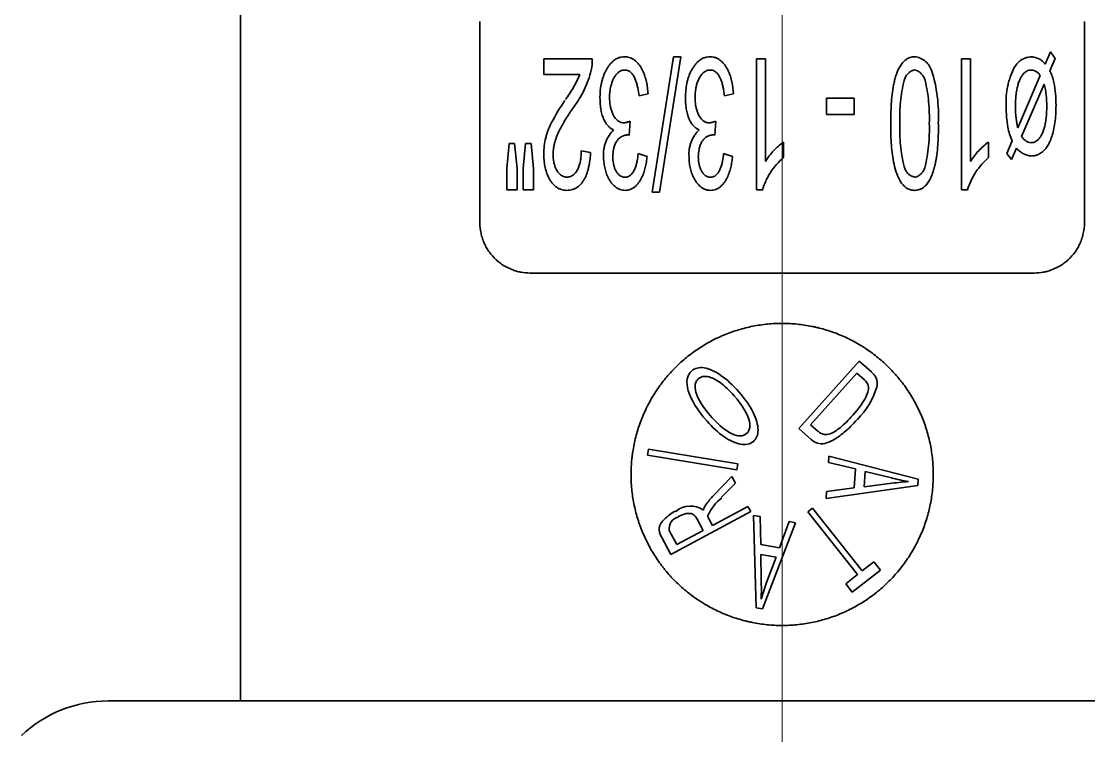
# Model space of a CAD drawing. Extents: x 6569 to 10251, y -294 to 3435.
# Drawn here: x 8582.66 to 8603.85, y 2449.04 to 2463.23 of the extents above; entities that cross this region are included whole.
import ezdxf

# ---------------------------------------------------------------- set-up
doc = ezdxf.new("R2010")
doc.units = 0
doc.header["$LTSCALE"] = 5
doc.layers.get('0').update_dxf_attribs({"linetype": 'CONTINUOUS', "lineweight": 0})
doc.layers.add('1', color=7, linetype='CONTINUOUS', true_color=0xffffff)

msp = doc.modelspace()

# ---------------------------------------------------------------- linework, layer by layer
at = {"color": 4}
msp.add_line((8597.764, 2482.726), (8597.764, 2382.726), dxfattribs=at)
at = {"layer": '1', "color": 7, "linetype": 'Continuous', "lineweight": 35}
for p, q in [((8587.014, 2489.226), (8587.014, 2449.726)), ((8591.764, 2459.226), (8591.764, 2463.226)), ((8603.764, 2463.226), (8603.764, 2459.226)), ((8602.988, 2462.378), (8603.091, 2462.617)), ((8603.091, 2462.617), (8603.186, 2462.49)), ((8593.03, 2462.479), (8593.995, 2462.479)), ((8593.03, 2462.479), (8593.03, 2462.171)), ((8595.184, 2459.835), (8595.606, 2462.522)), ((8595.751, 2462.522), (8595.329, 2459.835)), ((8595.606, 2462.522), (8595.751, 2462.522)), ((8597.255, 2462.479), (8597.433, 2462.479)), ((8597.255, 2462.479), (8597.255, 2459.879)), ((8597.433, 2460.445), (8597.433, 2462.479)), ((8601.325, 2462.479), (8601.504, 2462.479)), ((8601.325, 2462.479), (8601.325, 2459.879)), ((8601.504, 2460.445), (8601.504, 2462.479)), ((8603.186, 2462.49), (8603.079, 2462.243)), ((8593.745, 2462.171), (8593.03, 2462.171)), ((8602.441, 2461.113), (8602.887, 2462.148)), ((8602.966, 2461.981), (8602.516, 2460.941)), ((8595.101, 2461.789), (8594.923, 2461.747)), ((8596.797, 2461.789), (8596.619, 2461.747)), ((8598.642, 2461.698), (8599.193, 2461.698)), ((8598.642, 2461.698), (8598.642, 2461.377)), ((8599.193, 2461.377), (8599.193, 2461.698)), ((8599.193, 2461.377), (8598.642, 2461.377)), ((8594.728, 2460.966), (8594.748, 2461.246)), ((8596.425, 2460.967), (8596.445, 2461.246)), ((8602.221, 2460.604), (8602.328, 2460.85)), ((8592.297, 2460.305), (8592.344, 2460.8)), ((8592.344, 2460.8), (8592.451, 2460.8)), ((8592.451, 2460.8), (8592.501, 2460.305)), ((8592.626, 2460.305), (8592.671, 2460.8)), ((8592.671, 2460.8), (8592.78, 2460.8)), ((8592.78, 2460.8), (8592.83, 2460.305)), ((8593.777, 2460.653), (8593.961, 2460.62)), ((8597.792, 2460.52), (8597.792, 2460.829)), ((8601.863, 2460.52), (8601.863, 2460.829)), ((8602.415, 2460.706), (8602.318, 2460.479)), ((8594.905, 2460.6), (8595.083, 2460.542)), ((8596.601, 2460.6), (8596.779, 2460.542)), ((8602.318, 2460.479), (8602.221, 2460.604)), ((8592.297, 2460.305), (8592.297, 2459.879)), ((8592.501, 2459.879), (8592.501, 2460.305)), ((8592.626, 2460.305), (8592.626, 2459.879)), ((8592.83, 2459.879), (8592.83, 2460.305)), ((8592.501, 2459.879), (8592.297, 2459.879)), ((8592.83, 2459.879), (8592.626, 2459.879)), ((8595.329, 2459.835), (8595.184, 2459.835)), ((8597.37, 2459.879), (8597.255, 2459.879)), ((8601.444, 2459.879), (8601.325, 2459.879)), ((8592.764, 2458.226), (8602.764, 2458.226)), ((8599.296, 2456.478), (8598.098, 2455.135)), ((8599.539, 2456.261), (8599.296, 2456.478)), ((8598.328, 2455.214), (8599.244, 2456.24)), ((8599.244, 2456.24), (8599.398, 2456.102)), ((8598.098, 2455.135), (8598.339, 2454.919)), ((8598.482, 2455.077), (8598.328, 2455.214)), ((8595.111, 2454.727), (8595.091, 2454.61)), ((8596.886, 2454.434), (8595.111, 2454.727)), ((8595.091, 2454.61), (8596.867, 2454.316)), ((8598.681, 2454.466), (8598.689, 2454.592)), ((8600.464, 2454.135), (8598.689, 2454.592)), ((8596.867, 2454.316), (8596.886, 2454.434)), ((8598.681, 2454.466), (8599.219, 2454.335)), ((8599.219, 2454.335), (8599.195, 2453.957)), ((8599.39, 2453.982), (8599.409, 2454.287)), ((8599.409, 2454.287), (8599.932, 2454.156)), ((8596.765, 2454.184), (8596.401, 2453.809)), ((8596.835, 2454.054), (8596.765, 2454.184)), ((8600.464, 2454.135), (8600.456, 2454.008)), ((8596.562, 2453.771), (8596.835, 2454.054)), ((8598.637, 2453.751), (8600.456, 2454.008)), ((8598.637, 2453.751), (8598.645, 2453.887)), ((8599.195, 2453.957), (8598.645, 2453.887)), ((8599.895, 2454.044), (8599.39, 2453.982)), ((8595.555, 2452.633), (8597.14, 2453.487)), ((8597.084, 2453.592), (8596.379, 2453.213)), ((8597.14, 2453.487), (8597.084, 2453.592)), ((8598.368, 2453.556), (8598.274, 2453.482)), ((8598.274, 2453.482), (8599.258, 2452.236)), ((8599.351, 2452.31), (8598.368, 2453.556)), ((8596.077, 2453.34), (8596.198, 2453.115)), ((8596.379, 2453.213), (8596.309, 2453.343)), ((8597.33, 2453.388), (8597.196, 2453.411)), ((8597.196, 2453.411), (8597.251, 2451.575)), ((8597.33, 2453.388), (8597.34, 2452.834)), ((8597.377, 2451.553), (8598.026, 2453.267)), ((8597.902, 2453.289), (8597.713, 2452.769)), ((8598.026, 2453.267), (8597.902, 2453.289)), ((8595.674, 2452.833), (8595.524, 2453.111)), ((8596.198, 2453.115), (8595.674, 2452.833)), ((8595.366, 2452.985), (8595.555, 2452.633)), ((8597.713, 2452.769), (8597.34, 2452.834)), ((8597.343, 2452.637), (8597.349, 2452.129)), ((8597.343, 2452.637), (8597.644, 2452.584)), ((8597.644, 2452.584), (8597.456, 2452.079)), ((8599.584, 2452.493), (8599.351, 2452.31)), ((8599.716, 2452.327), (8599.584, 2452.493)), ((8599.258, 2452.236), (8599.025, 2452.052)), ((8599.157, 2451.885), (8599.716, 2452.327)), ((8599.025, 2452.052), (8599.157, 2451.885)), ((8597.251, 2451.575), (8597.377, 2451.553)), ((8584.385, 2449.726), (8611.144, 2449.726))]:
    msp.add_line(p, q, dxfattribs=at)
for centre, radius, start, end in [((8599.27, 2455.958), 0.405, 27.0957, 48.2605), ((8599.223, 2455.906), 0.263, 17.1388, 48.2605), ((8599.333, 2456.034), 0.317, 346.8867, 20.1022), ((8598.145, 2456.425), 1.569, 315.1419, 342.8269), ((8598.636, 2455.248), 0.23, 228.2605, 291.4392), ((8600.966, 2446.003), 8.112, 94.9161, 97.5911), ((8600.977, 2458.327), 4.3, 255.9385, 260.5571), ((8597.449, 2452.793), 1.459, 135.875, 145.744), ((8597.129, 2453.03), 0.922, 127.4414, 155.8018), ((8595.945, 2453.134), 0.462, 56.3406, 129.2567), ((8596.577, 2453.414), 0.39, 149.005, 164.3647), ((8595.755, 2453.151), 0.235, 101.8972, 189.9808), ((8596.486, 2453.437), 0.2, 188.3447, 208.311), ((8589.239, 2451.948), 8.112, 358.6035, 1.2786), ((8601.487, 2450.582), 4.3, 159.6259, 164.2445), ((8584.385, 2447.226), 2.5, 90, 133.5839)]:
    msp.add_arc(centre, radius, start, end, dxfattribs=at)
for points in [[(8593.995, 2462.479), (8593.997, 2462.404), (8593.989, 2462.33), (8593.974, 2462.257)], [(8594.637, 2462.259), (8594.622, 2462.259), (8594.591, 2462.255), (8594.546, 2462.236), (8594.501, 2462.205), (8594.459, 2462.159), (8594.42, 2462.099), (8594.387, 2462.025), (8594.361, 2461.938), (8594.343, 2461.835), (8594.338, 2461.757), (8594.338, 2461.716)], [(8596.619, 2461.747), (8596.615, 2461.78), (8596.606, 2461.842), (8596.59, 2461.927), (8596.571, 2462.003), (8596.548, 2462.07), (8596.522, 2462.128), (8596.491, 2462.176), (8596.456, 2462.213), (8596.42, 2462.239), (8596.379, 2462.255), (8596.349, 2462.259), (8596.334, 2462.259)], [(8602.713, 2462.259), (8602.697, 2462.259), (8602.666, 2462.255), (8602.622, 2462.239), (8602.581, 2462.211), (8602.541, 2462.171), (8602.505, 2462.118), (8602.472, 2462.051), (8602.445, 2461.972), (8602.424, 2461.881), (8602.408, 2461.779), (8602.398, 2461.664), (8602.396, 2461.58), (8602.396, 2461.535)], [(8603.079, 2462.243), (8603.097, 2462.206), (8603.127, 2462.131), (8603.15, 2462.053), (8603.159, 2462.013)], [(8600.184, 2462.049), (8600.151, 2461.909), (8600.105, 2461.627), (8600.096, 2461.34), (8600.102, 2461.196)], [(8600.684, 2461.196), (8600.69, 2461.341), (8600.682, 2461.627), (8600.635, 2461.91), (8600.602, 2462.05)], [(8603.158, 2462.012), (8603.173, 2461.939), (8603.194, 2461.79), (8603.201, 2461.639), (8603.2, 2461.563)], [(8593.186, 2461.214), (8593.267, 2461.367), (8593.356, 2461.514), (8593.451, 2461.656)], [(8602.243, 2461.125), (8602.22, 2461.262), (8602.21, 2461.4), (8602.211, 2461.539)], [(8602.396, 2461.535), (8602.395, 2461.456), (8602.399, 2461.378), (8602.407, 2461.299)], [(8602.707, 2460.816), (8602.722, 2460.816), (8602.751, 2460.819), (8602.793, 2460.836), (8602.833, 2460.863), (8602.872, 2460.903), (8602.908, 2460.956), (8602.939, 2461.023), (8602.966, 2461.101), (8602.988, 2461.192), (8603.004, 2461.294), (8603.014, 2461.407), (8603.016, 2461.491), (8603.016, 2461.535)], [(8603.2, 2461.563), (8603.2, 2461.498), (8603.196, 2461.373), (8603.18, 2461.207), (8603.153, 2461.06), (8603.118, 2460.932), (8603.074, 2460.824), (8603.024, 2460.736), (8602.969, 2460.667), (8602.91, 2460.615), (8602.849, 2460.579), (8602.783, 2460.557), (8602.737, 2460.552), (8602.713, 2460.552)], [(8602.407, 2461.299), (8602.415, 2461.236), (8602.426, 2461.174), (8602.441, 2461.113)], [(8600.102, 2461.196), (8600.096, 2461.052), (8600.104, 2460.766), (8600.151, 2460.483), (8600.184, 2460.342)], [(8600.595, 2460.318), (8600.63, 2460.462), (8600.681, 2460.753), (8600.69, 2461.048), (8600.684, 2461.196)], [(8602.328, 2460.85), (8602.29, 2460.938), (8602.262, 2461.03), (8602.243, 2461.125)], [(8596.425, 2460.966), (8596.416, 2460.969), (8596.406, 2460.97), (8596.397, 2460.971)], [(8595.968, 2456.284), (8595.873, 2456.2), (8595.828, 2455.924), (8596.076, 2455.507), (8596.273, 2455.282)], [(8596.907, 2455.864), (8596.788, 2455.999), (8596.547, 2456.223), (8596.201, 2456.378), (8596.031, 2456.339), (8595.968, 2456.284)], [(8596.366, 2455.36), (8596.188, 2455.564), (8595.993, 2455.894), (8596.039, 2456.075), (8596.103, 2456.13)], [(8596.103, 2456.13), (8596.148, 2456.169), (8596.272, 2456.196), (8596.528, 2456.074), (8596.716, 2455.895), (8596.813, 2455.785)], [(8596.813, 2455.785), (8596.966, 2455.61), (8597.156, 2455.295), (8597.126, 2455.095), (8597.058, 2455.036)], [(8597.194, 2454.883), (8597.252, 2454.934), (8597.318, 2455.088), (8597.219, 2455.451), (8597.026, 2455.726), (8596.907, 2455.864)], [(8597.058, 2455.036), (8596.992, 2454.978), (8596.789, 2454.977), (8596.509, 2455.197), (8596.366, 2455.36)], [(8599.169, 2455.404), (8599.078, 2455.302), (8598.912, 2455.141), (8598.779, 2455.058), (8598.72, 2455.034)], [(8596.273, 2455.282), (8596.377, 2455.163), (8596.606, 2454.952), (8596.957, 2454.788), (8597.13, 2454.827), (8597.194, 2454.883)], [(8595.647, 2453.499), (8595.56, 2453.452), (8595.406, 2453.337), (8595.297, 2453.168), (8595.328, 2453.055), (8595.366, 2452.985)], [(8595.705, 2453.392), (8595.756, 2453.419), (8595.863, 2453.458), (8595.994, 2453.452), (8596.051, 2453.388), (8596.077, 2453.34)]]:
    msp.add_open_spline(points, degree=3, dxfattribs=at)
for points, knots in [([(8594.639, 2462.522), (8594.618, 2462.522), (8594.586, 2462.52), (8594.555, 2462.513), (8594.534, 2462.507), (8594.524, 2462.504), (8594.494, 2462.492), (8594.475, 2462.483), (8594.448, 2462.466), (8594.439, 2462.46), (8594.422, 2462.447), (8594.413, 2462.44), (8594.389, 2462.418), (8594.374, 2462.403), (8594.345, 2462.371), (8594.332, 2462.354), (8594.307, 2462.318), (8594.295, 2462.3), (8594.273, 2462.262), (8594.263, 2462.242), (8594.234, 2462.184), (8594.218, 2462.143), (8594.198, 2462.08), (8594.192, 2462.059), (8594.181, 2462.016), (8594.176, 2461.995), (8594.155, 2461.886), (8594.148, 2461.798), (8594.148, 2461.71)], [0, 0, 0, 0, 0.0625, 0.09375, 0.09375, 0.125, 0.125, 0.1875, 0.1875, 0.21875, 0.21875, 0.25, 0.25, 0.3125, 0.3125, 0.375, 0.375, 0.4375, 0.4375, 0.5, 0.5, 0.625, 0.625, 0.6875, 0.6875, 0.75, 0.75, 1, 1, 1, 1]), ([(8595.101, 2461.789), (8595.099, 2461.829), (8595.095, 2461.869), (8595.085, 2461.947), (8595.078, 2461.986), (8595.061, 2462.064), (8595.051, 2462.102), (8595.032, 2462.158), (8595.025, 2462.177), (8595.01, 2462.214), (8595.002, 2462.232), (8594.976, 2462.286), (8594.956, 2462.321), (8594.921, 2462.369), (8594.909, 2462.384), (8594.889, 2462.406), (8594.882, 2462.413), (8594.868, 2462.427), (8594.861, 2462.434), (8594.838, 2462.453), (8594.822, 2462.464), (8594.797, 2462.48), (8594.788, 2462.485), (8594.771, 2462.493), (8594.744, 2462.505), (8594.716, 2462.513), (8594.688, 2462.519), (8594.678, 2462.52), (8594.659, 2462.522), (8594.649, 2462.522), (8594.639, 2462.522)], [0, 0, 0, 0, 0.125, 0.125, 0.25, 0.25, 0.375, 0.375, 0.4375, 0.4375, 0.5, 0.5, 0.625, 0.625, 0.6875, 0.6875, 0.71875, 0.71875, 0.75, 0.75, 0.8125, 0.8125, 0.84375, 0.84375, 0.875, 0.9375, 0.9375, 0.96875, 0.96875, 1, 1, 1, 1]), ([(8596.336, 2462.522), (8596.314, 2462.522), (8596.281, 2462.519), (8596.249, 2462.512), (8596.228, 2462.506), (8596.218, 2462.503), (8596.187, 2462.491), (8596.168, 2462.481), (8596.141, 2462.463), (8596.132, 2462.457), (8596.114, 2462.444), (8596.106, 2462.437), (8596.081, 2462.415), (8596.066, 2462.399), (8596.038, 2462.366), (8596.025, 2462.349), (8596.006, 2462.322), (8596, 2462.313), (8595.988, 2462.294), (8595.971, 2462.266), (8595.956, 2462.238), (8595.928, 2462.179), (8595.913, 2462.138), (8595.893, 2462.076), (8595.887, 2462.055), (8595.876, 2462.012), (8595.871, 2461.991), (8595.851, 2461.884), (8595.844, 2461.797), (8595.844, 2461.71)], [0, 0, 0, 0, 0.0625, 0.09375, 0.09375, 0.125, 0.125, 0.1875, 0.1875, 0.21875, 0.21875, 0.25, 0.25, 0.3125, 0.3125, 0.375, 0.375, 0.40625, 0.40625, 0.4375, 0.5, 0.5, 0.625, 0.625, 0.6875, 0.6875, 0.75, 0.75, 1, 1, 1, 1]), ([(8596.797, 2461.789), (8596.793, 2461.868), (8596.783, 2461.946), (8596.758, 2462.061), (8596.748, 2462.098), (8596.73, 2462.154), (8596.723, 2462.173), (8596.709, 2462.21), (8596.701, 2462.228), (8596.675, 2462.282), (8596.655, 2462.317), (8596.62, 2462.365), (8596.608, 2462.381), (8596.582, 2462.411), (8596.568, 2462.424), (8596.545, 2462.444), (8596.537, 2462.45), (8596.521, 2462.462), (8596.513, 2462.467), (8596.488, 2462.483), (8596.47, 2462.492), (8596.443, 2462.503), (8596.433, 2462.507), (8596.414, 2462.512), (8596.405, 2462.515), (8596.375, 2462.52), (8596.356, 2462.522), (8596.336, 2462.522)], [0, 0, 0, 0, 0.25, 0.25, 0.375, 0.375, 0.4375, 0.4375, 0.5, 0.5, 0.625, 0.625, 0.6875, 0.6875, 0.75, 0.75, 0.78125, 0.78125, 0.8125, 0.8125, 0.875, 0.875, 0.90625, 0.90625, 0.9375, 0.9375, 1, 1, 1, 1]), ([(8599.918, 2461.196), (8599.918, 2461.261), (8599.919, 2461.325), (8599.923, 2461.453), (8599.926, 2461.517), (8599.934, 2461.645), (8599.939, 2461.708), (8599.954, 2461.836), (8599.964, 2461.899), (8599.982, 2461.993), (8599.989, 2462.025), (8600.004, 2462.087), (8600.013, 2462.117), (8600.033, 2462.178), (8600.044, 2462.209), (8600.069, 2462.268), (8600.083, 2462.296), (8600.107, 2462.338), (8600.116, 2462.351), (8600.134, 2462.378), (8600.144, 2462.39), (8600.164, 2462.414), (8600.175, 2462.426), (8600.198, 2462.448), (8600.21, 2462.458), (8600.236, 2462.476), (8600.249, 2462.485), (8600.27, 2462.495), (8600.278, 2462.499), (8600.292, 2462.505), (8600.3, 2462.507), (8600.322, 2462.514), (8600.337, 2462.518), (8600.368, 2462.522), (8600.384, 2462.522), (8600.4, 2462.522)], [0, 0, 0, 0, 0.125, 0.125, 0.25, 0.25, 0.375, 0.375, 0.5, 0.5, 0.5625, 0.5625, 0.625, 0.625, 0.6875, 0.6875, 0.75, 0.75, 0.78125, 0.78125, 0.8125, 0.8125, 0.84375, 0.84375, 0.875, 0.875, 0.90625, 0.90625, 0.921875, 0.921875, 0.9375, 0.9375, 0.96875, 0.96875, 1, 1, 1, 1]), ([(8600.4, 2462.524), (8600.436, 2462.519), (8600.472, 2462.51), (8600.522, 2462.488), (8600.539, 2462.48), (8600.571, 2462.46), (8600.586, 2462.45), (8600.607, 2462.432), (8600.614, 2462.426), (8600.627, 2462.413), (8600.634, 2462.407), (8600.653, 2462.386), (8600.676, 2462.357), (8600.695, 2462.325), (8600.707, 2462.299), (8600.711, 2462.291), (8600.718, 2462.273), (8600.721, 2462.264), (8600.724, 2462.255)], [0, 0, 0, 0, 0.25, 0.25, 0.375, 0.375, 0.5, 0.5, 0.5625, 0.5625, 0.625, 0.625, 0.75, 0.875, 0.875, 0.9375, 0.9375, 1, 1, 1, 1]), ([(8602.38, 2462.32), (8602.397, 2462.351), (8602.419, 2462.378), (8602.449, 2462.409), (8602.455, 2462.414), (8602.468, 2462.426), (8602.475, 2462.431), (8602.495, 2462.447), (8602.522, 2462.466), (8602.552, 2462.481), (8602.574, 2462.491), (8602.582, 2462.494), (8602.598, 2462.5), (8602.605, 2462.502), (8602.644, 2462.514), (8602.676, 2462.519), (8602.709, 2462.521)], [0, 0, 0, 0, 0.25, 0.25, 0.3125, 0.3125, 0.375, 0.375, 0.5, 0.625, 0.625, 0.6875, 0.6875, 0.75, 0.75, 1, 1, 1, 1]), ([(8602.709, 2462.521), (8602.735, 2462.52), (8602.761, 2462.516), (8602.8, 2462.506), (8602.812, 2462.502), (8602.837, 2462.493), (8602.85, 2462.487), (8602.886, 2462.469), (8602.909, 2462.455), (8602.94, 2462.429), (8602.951, 2462.42), (8602.97, 2462.4), (8602.979, 2462.389), (8602.988, 2462.378)], [0, 0, 0, 0, 0.25, 0.25, 0.375, 0.375, 0.5, 0.5, 0.75, 0.75, 0.875, 0.875, 1, 1, 1, 1]), ([(8593.464, 2461.671), (8593.52, 2461.747), (8593.572, 2461.828), (8593.667, 2461.994), (8593.71, 2462.081), (8593.747, 2462.17)], [0, 0, 0, 0, 0.5, 0.5, 1, 1, 1, 1]), ([(8593.975, 2462.256), (8593.958, 2462.188), (8593.937, 2462.121), (8593.89, 2461.991), (8593.837, 2461.864), (8593.771, 2461.744), (8593.718, 2461.656), (8593.699, 2461.627), (8593.66, 2461.57), (8593.64, 2461.542), (8593.619, 2461.515)], [0, 0, 0, 0, 0.25, 0.25, 0.5, 0.75, 0.75, 0.875, 0.875, 1, 1, 1, 1]), ([(8594.923, 2461.747), (8594.916, 2461.8), (8594.908, 2461.853), (8594.892, 2461.931), (8594.886, 2461.957), (8594.872, 2462.009), (8594.864, 2462.034), (8594.845, 2462.084), (8594.835, 2462.108), (8594.815, 2462.143), (8594.808, 2462.154), (8594.793, 2462.176), (8594.785, 2462.187), (8594.766, 2462.206), (8594.757, 2462.215), (8594.741, 2462.226), (8594.735, 2462.23), (8594.724, 2462.237), (8594.719, 2462.24), (8594.701, 2462.248), (8594.689, 2462.252), (8594.663, 2462.257), (8594.65, 2462.259), (8594.637, 2462.259)], [0, 0, 0, 0, 0.25, 0.25, 0.375, 0.375, 0.5, 0.5, 0.625, 0.625, 0.6875, 0.6875, 0.75, 0.75, 0.8125, 0.8125, 0.84375, 0.84375, 0.875, 0.875, 0.9375, 0.9375, 1, 1, 1, 1]), ([(8596.334, 2462.259), (8596.319, 2462.259), (8596.305, 2462.257), (8596.278, 2462.25), (8596.264, 2462.245), (8596.239, 2462.233), (8596.227, 2462.225), (8596.204, 2462.208), (8596.194, 2462.199), (8596.174, 2462.179), (8596.165, 2462.168), (8596.148, 2462.146), (8596.139, 2462.134), (8596.117, 2462.098), (8596.105, 2462.073), (8596.089, 2462.034), (8596.084, 2462.02), (8596.074, 2461.993), (8596.07, 2461.98), (8596.059, 2461.939), (8596.053, 2461.911), (8596.039, 2461.828), (8596.034, 2461.772), (8596.034, 2461.716)], [0, 0, 0, 0, 0.0625, 0.0625, 0.125, 0.125, 0.1875, 0.1875, 0.25, 0.25, 0.3125, 0.3125, 0.375, 0.375, 0.5, 0.5, 0.5625, 0.5625, 0.625, 0.625, 0.75, 0.75, 1, 1, 1, 1]), ([(8600.391, 2462.263), (8600.366, 2462.257), (8600.342, 2462.247), (8600.309, 2462.227), (8600.298, 2462.22), (8600.277, 2462.204), (8600.268, 2462.195), (8600.25, 2462.177), (8600.241, 2462.167), (8600.225, 2462.145), (8600.211, 2462.123), (8600.201, 2462.099), (8600.191, 2462.075), (8600.188, 2462.062), (8600.185, 2462.049)], [0, 0, 0, 0, 0.25, 0.25, 0.375, 0.375, 0.5, 0.5, 0.625, 0.625, 0.75, 0.875, 0.875, 1, 1, 1, 1]), ([(8600.6, 2462.05), (8600.594, 2462.076), (8600.585, 2462.101), (8600.566, 2462.135), (8600.559, 2462.146), (8600.543, 2462.167), (8600.535, 2462.177), (8600.521, 2462.191), (8600.517, 2462.196), (8600.507, 2462.204), (8600.502, 2462.209), (8600.486, 2462.221), (8600.465, 2462.235), (8600.442, 2462.246), (8600.418, 2462.256), (8600.405, 2462.26), (8600.393, 2462.263)], [0, 0, 0, 0, 0.25, 0.25, 0.375, 0.375, 0.5, 0.5, 0.5625, 0.5625, 0.625, 0.625, 0.75, 0.875, 0.875, 1, 1, 1, 1]), ([(8600.73, 2462.257), (8600.784, 2462.084), (8600.822, 2461.91), (8600.855, 2461.645), (8600.862, 2461.556), (8600.869, 2461.377), (8600.868, 2461.287), (8600.863, 2461.197)], [0, 0, 0, 0, 0.5, 0.5, 0.75, 0.75, 1, 1, 1, 1]), ([(8602.211, 2461.539), (8602.207, 2461.608), (8602.207, 2461.675), (8602.218, 2461.81), (8602.227, 2461.877), (8602.249, 2461.976), (8602.257, 2462.009), (8602.276, 2462.074), (8602.286, 2462.106), (8602.32, 2462.201), (8602.347, 2462.262), (8602.378, 2462.321)], [0, 0, 0, 0, 0.25, 0.25, 0.5, 0.5, 0.625, 0.625, 0.75, 0.75, 1, 1, 1, 1]), ([(8602.887, 2462.148), (8602.878, 2462.164), (8602.867, 2462.179), (8602.848, 2462.198), (8602.841, 2462.204), (8602.827, 2462.216), (8602.813, 2462.226), (8602.797, 2462.234), (8602.782, 2462.242), (8602.773, 2462.245), (8602.749, 2462.254), (8602.732, 2462.257), (8602.715, 2462.259)], [0, 0, 0, 0, 0.25, 0.25, 0.375, 0.375, 0.5, 0.625, 0.625, 0.75, 0.75, 1, 1, 1, 1]), ([(8603.016, 2461.535), (8603.017, 2461.611), (8603.014, 2461.686), (8602.997, 2461.835), (8602.984, 2461.908), (8602.967, 2461.981)], [0, 0, 0, 0, 0.5, 0.5, 1, 1, 1, 1]), ([(8594.418, 2461.07), (8594.4, 2461.078), (8594.364, 2461.097), (8594.314, 2461.139), (8594.268, 2461.195), (8594.227, 2461.268), (8594.193, 2461.356), (8594.167, 2461.459), (8594.152, 2461.576), (8594.148, 2461.663), (8594.148, 2461.71)], [0, 0, 0, 0, 0.122262, 0.247653, 0.373044, 0.498435, 0.623827, 0.749218, 0.874609, 1, 1, 1, 1]), ([(8594.338, 2461.716), (8594.338, 2461.661), (8594.342, 2461.608), (8594.355, 2461.529), (8594.361, 2461.503), (8594.372, 2461.465), (8594.376, 2461.452), (8594.384, 2461.426), (8594.389, 2461.414), (8594.405, 2461.376), (8594.417, 2461.353), (8594.439, 2461.319), (8594.447, 2461.309), (8594.464, 2461.288), (8594.473, 2461.278), (8594.492, 2461.26), (8594.503, 2461.252), (8594.525, 2461.237), (8594.536, 2461.231), (8594.56, 2461.221), (8594.572, 2461.217), (8594.592, 2461.213), (8594.598, 2461.212), (8594.611, 2461.211), (8594.618, 2461.21), (8594.624, 2461.21)], [0, 0, 0, 0, 0.25, 0.25, 0.375, 0.375, 0.4375, 0.4375, 0.5, 0.5, 0.625, 0.625, 0.6875, 0.6875, 0.75, 0.75, 0.8125, 0.8125, 0.875, 0.875, 0.9375, 0.9375, 0.96875, 0.96875, 1, 1, 1, 1]), ([(8596.114, 2461.07), (8596.096, 2461.078), (8596.06, 2461.097), (8596.01, 2461.14), (8595.963, 2461.197), (8595.922, 2461.27), (8595.889, 2461.358), (8595.864, 2461.46), (8595.848, 2461.577), (8595.844, 2461.664), (8595.844, 2461.71)], [0, 0, 0, 0, 0.122256, 0.247648, 0.37304, 0.498432, 0.623824, 0.749216, 0.874608, 1, 1, 1, 1]), ([(8596.034, 2461.716), (8596.034, 2461.662), (8596.038, 2461.609), (8596.051, 2461.531), (8596.057, 2461.506), (8596.067, 2461.467), (8596.071, 2461.455), (8596.08, 2461.429), (8596.084, 2461.417), (8596.1, 2461.38), (8596.112, 2461.356), (8596.133, 2461.322), (8596.141, 2461.311), (8596.158, 2461.29), (8596.167, 2461.28), (8596.186, 2461.262), (8596.197, 2461.254), (8596.213, 2461.242), (8596.219, 2461.239), (8596.231, 2461.232), (8596.237, 2461.229), (8596.255, 2461.221), (8596.267, 2461.217), (8596.287, 2461.213), (8596.294, 2461.212), (8596.307, 2461.211), (8596.314, 2461.21), (8596.321, 2461.21)], [0, 0, 0, 0, 0.25, 0.25, 0.375, 0.375, 0.4375, 0.4375, 0.5, 0.5, 0.625, 0.625, 0.6875, 0.6875, 0.75, 0.75, 0.8125, 0.8125, 0.84375, 0.84375, 0.875, 0.875, 0.9375, 0.9375, 0.96875, 0.96875, 1, 1, 1, 1]), ([(8593.619, 2461.515), (8593.571, 2461.445), (8593.524, 2461.374), (8593.457, 2461.265), (8593.435, 2461.228), (8593.393, 2461.154), (8593.372, 2461.117), (8593.314, 2461.003), (8593.28, 2460.925), (8593.249, 2460.82), (8593.244, 2460.799), (8593.234, 2460.756), (8593.23, 2460.735), (8593.22, 2460.67), (8593.216, 2460.626), (8593.216, 2460.582)], [0, 0, 0, 0, 0.25, 0.25, 0.375, 0.375, 0.5, 0.5, 0.75, 0.75, 0.8125, 0.8125, 0.875, 0.875, 1, 1, 1, 1]), ([(8593.032, 2460.59), (8593.032, 2460.645), (8593.035, 2460.699), (8593.049, 2460.807), (8593.059, 2460.86), (8593.078, 2460.938), (8593.086, 2460.964), (8593.102, 2461.016), (8593.111, 2461.042), (8593.14, 2461.118), (8593.162, 2461.167), (8593.186, 2461.214)], [0, 0, 0, 0, 0.25, 0.25, 0.5, 0.5, 0.625, 0.625, 0.75, 0.75, 1, 1, 1, 1]), ([(8594.219, 2460.542), (8594.216, 2460.592), (8594.218, 2460.64), (8594.229, 2460.712), (8594.234, 2460.736), (8594.246, 2460.784), (8594.254, 2460.807), (8594.279, 2460.875), (8594.301, 2460.918), (8594.354, 2460.999), (8594.384, 2461.036), (8594.418, 2461.07)], [0, 0, 0, 0, 0.25, 0.25, 0.375, 0.375, 0.5, 0.5, 0.75, 0.75, 1, 1, 1, 1]), ([(8594.624, 2461.21), (8594.646, 2461.212), (8594.667, 2461.216), (8594.709, 2461.228), (8594.729, 2461.236), (8594.748, 2461.246)], [0, 0, 0, 0, 0.5, 0.5, 1, 1, 1, 1]), ([(8595.916, 2460.542), (8595.912, 2460.591), (8595.914, 2460.64), (8595.925, 2460.711), (8595.93, 2460.735), (8595.939, 2460.77), (8595.942, 2460.782), (8595.95, 2460.805), (8595.954, 2460.817), (8595.975, 2460.873), (8595.997, 2460.916), (8596.029, 2460.967), (8596.036, 2460.977), (8596.051, 2460.997), (8596.073, 2461.026), (8596.097, 2461.053), (8596.114, 2461.07)], [0, 0, 0, 0, 0.25, 0.25, 0.375, 0.375, 0.4375, 0.4375, 0.5, 0.5, 0.75, 0.75, 0.8125, 0.8125, 0.875, 1, 1, 1, 1]), ([(8596.321, 2461.21), (8596.342, 2461.212), (8596.364, 2461.216), (8596.395, 2461.225), (8596.405, 2461.228), (8596.425, 2461.236), (8596.435, 2461.241), (8596.445, 2461.246)], [0, 0, 0, 0, 0.5, 0.5, 0.75, 0.75, 1, 1, 1, 1]), ([(8599.918, 2461.196), (8599.918, 2461.133), (8599.919, 2461.069), (8599.923, 2460.941), (8599.925, 2460.877), (8599.933, 2460.75), (8599.939, 2460.686), (8599.953, 2460.56), (8599.963, 2460.496), (8599.987, 2460.372), (8600.003, 2460.31), (8600.032, 2460.22), (8600.043, 2460.19), (8600.068, 2460.131), (8600.081, 2460.102), (8600.105, 2460.06), (8600.113, 2460.046), (8600.13, 2460.019), (8600.14, 2460.006), (8600.169, 2459.969), (8600.191, 2459.947), (8600.223, 2459.923), (8600.229, 2459.918), (8600.243, 2459.91), (8600.263, 2459.898), (8600.285, 2459.888), (8600.307, 2459.881), (8600.315, 2459.879), (8600.33, 2459.875), (8600.353, 2459.87), (8600.376, 2459.869), (8600.392, 2459.869)], [0, 0, 0, 0, 0.125, 0.125, 0.25, 0.25, 0.375, 0.375, 0.5, 0.5, 0.625, 0.625, 0.6875, 0.6875, 0.75, 0.75, 0.78125, 0.78125, 0.8125, 0.8125, 0.875, 0.875, 0.890625, 0.890625, 0.90625, 0.9375, 0.9375, 0.953125, 0.953125, 0.96875, 1, 1, 1, 1]), ([(8600.868, 2461.196), (8600.868, 2461.132), (8600.867, 2461.068), (8600.863, 2460.94), (8600.86, 2460.876), (8600.852, 2460.749), (8600.847, 2460.685), (8600.832, 2460.558), (8600.822, 2460.494), (8600.804, 2460.401), (8600.797, 2460.369), (8600.782, 2460.308), (8600.774, 2460.277), (8600.759, 2460.231), (8600.754, 2460.216), (8600.743, 2460.186), (8600.737, 2460.171), (8600.718, 2460.127), (8600.705, 2460.098), (8600.681, 2460.057), (8600.672, 2460.043), (8600.655, 2460.017), (8600.636, 2459.992), (8600.615, 2459.968), (8600.598, 2459.952), (8600.592, 2459.947), (8600.58, 2459.936), (8600.574, 2459.931), (8600.554, 2459.917), (8600.541, 2459.909), (8600.521, 2459.898), (8600.514, 2459.895), (8600.499, 2459.889), (8600.492, 2459.886), (8600.454, 2459.873), (8600.424, 2459.869), (8600.392, 2459.869)], [0, 0, 0, 0, 0.125, 0.125, 0.25, 0.25, 0.375, 0.375, 0.5, 0.5, 0.5625, 0.5625, 0.625, 0.625, 0.65625, 0.65625, 0.6875, 0.6875, 0.75, 0.75, 0.78125, 0.78125, 0.8125, 0.84375, 0.84375, 0.859375, 0.859375, 0.875, 0.875, 0.90625, 0.90625, 0.921875, 0.921875, 0.9375, 0.9375, 1, 1, 1, 1]), ([(8594.403, 2460.536), (8594.403, 2460.586), (8594.407, 2460.636), (8594.422, 2460.708), (8594.429, 2460.732), (8594.441, 2460.767), (8594.446, 2460.779), (8594.456, 2460.801), (8594.467, 2460.823), (8594.48, 2460.844), (8594.495, 2460.864), (8594.502, 2460.874), (8594.527, 2460.901), (8594.545, 2460.917), (8594.57, 2460.933), (8594.576, 2460.936), (8594.586, 2460.942), (8594.602, 2460.95), (8594.63, 2460.961), (8594.654, 2460.966), (8594.678, 2460.97), (8594.69, 2460.971), (8594.702, 2460.97)], [0, 0, 0, 0, 0.25, 0.25, 0.375, 0.375, 0.4375, 0.4375, 0.5, 0.5625, 0.5625, 0.625, 0.625, 0.75, 0.75, 0.78125, 0.78125, 0.8125, 0.875, 0.9375, 0.9375, 1, 1, 1, 1]), ([(8594.728, 2460.966), (8594.724, 2460.968), (8594.719, 2460.968), (8594.71, 2460.97), (8594.705, 2460.97), (8594.701, 2460.971)], [0, 0, 0, 0, 0.5, 0.5, 1, 1, 1, 1]), ([(8596.398, 2460.97), (8596.374, 2460.971), (8596.35, 2460.967), (8596.32, 2460.958), (8596.314, 2460.956), (8596.303, 2460.952), (8596.286, 2460.945), (8596.27, 2460.936), (8596.25, 2460.922), (8596.24, 2460.914), (8596.222, 2460.898), (8596.213, 2460.89), (8596.197, 2460.871), (8596.189, 2460.862), (8596.175, 2460.841), (8596.169, 2460.831), (8596.151, 2460.799), (8596.141, 2460.777), (8596.129, 2460.742), (8596.125, 2460.73), (8596.119, 2460.706), (8596.116, 2460.694), (8596.104, 2460.634), (8596.1, 2460.586), (8596.1, 2460.536)], [0, 0, 0, 0, 0.125, 0.125, 0.15625, 0.15625, 0.1875, 0.25, 0.25, 0.3125, 0.3125, 0.375, 0.375, 0.4375, 0.4375, 0.5, 0.5, 0.625, 0.625, 0.6875, 0.6875, 0.75, 0.75, 1, 1, 1, 1]), ([(8602.516, 2460.94), (8602.527, 2460.923), (8602.539, 2460.907), (8602.56, 2460.885), (8602.567, 2460.879), (8602.582, 2460.866), (8602.59, 2460.86), (8602.615, 2460.844), (8602.632, 2460.836), (8602.668, 2460.822), (8602.686, 2460.818), (8602.705, 2460.815)], [0, 0, 0, 0, 0.25, 0.25, 0.375, 0.375, 0.5, 0.5, 0.75, 0.75, 1, 1, 1, 1]), ([(8593.777, 2460.653), (8593.777, 2460.597), (8593.773, 2460.542), (8593.761, 2460.459), (8593.756, 2460.432), (8593.745, 2460.391), (8593.742, 2460.378), (8593.733, 2460.351), (8593.728, 2460.338), (8593.718, 2460.312), (8593.713, 2460.3), (8593.7, 2460.275), (8593.694, 2460.263), (8593.672, 2460.228), (8593.655, 2460.207), (8593.63, 2460.184), (8593.625, 2460.18), (8593.614, 2460.172), (8593.598, 2460.16), (8593.58, 2460.151), (8593.562, 2460.144), (8593.556, 2460.142), (8593.543, 2460.138), (8593.524, 2460.134), (8593.505, 2460.132), (8593.492, 2460.132)], [0, 0, 0, 0, 0.25, 0.25, 0.375, 0.375, 0.4375, 0.4375, 0.5, 0.5, 0.5625, 0.5625, 0.625, 0.625, 0.75, 0.75, 0.78125, 0.78125, 0.8125, 0.875, 0.875, 0.90625, 0.90625, 0.9375, 1, 1, 1, 1]), ([(8597.434, 2460.445), (8597.481, 2460.521), (8597.534, 2460.591), (8597.654, 2460.719), (8597.72, 2460.777), (8597.792, 2460.829)], [0, 0, 0, 0, 0.5, 0.5, 1, 1, 1, 1]), ([(8601.504, 2460.445), (8601.552, 2460.522), (8601.606, 2460.592), (8601.696, 2460.688), (8601.727, 2460.719), (8601.776, 2460.762), (8601.793, 2460.776), (8601.827, 2460.804), (8601.845, 2460.817), (8601.863, 2460.829)], [0, 0, 0, 0, 0.5, 0.5, 0.75, 0.75, 0.875, 0.875, 1, 1, 1, 1]), ([(8602.708, 2460.551), (8602.68, 2460.554), (8602.653, 2460.559), (8602.613, 2460.57), (8602.6, 2460.575), (8602.574, 2460.585), (8602.561, 2460.591), (8602.523, 2460.611), (8602.5, 2460.626), (8602.466, 2460.653), (8602.455, 2460.663), (8602.435, 2460.684), (8602.425, 2460.695), (8602.415, 2460.706)], [0, 0, 0, 0, 0.25, 0.25, 0.375, 0.375, 0.5, 0.5, 0.75, 0.75, 0.875, 0.875, 1, 1, 1, 1]), ([(8593.488, 2459.869), (8593.45, 2459.869), (8593.413, 2459.874), (8593.368, 2459.889), (8593.359, 2459.892), (8593.342, 2459.9), (8593.316, 2459.912), (8593.292, 2459.927), (8593.269, 2459.944), (8593.262, 2459.95), (8593.247, 2459.963), (8593.24, 2459.969), (8593.219, 2459.99), (8593.206, 2460.004), (8593.182, 2460.035), (8593.171, 2460.051), (8593.149, 2460.084), (8593.139, 2460.102), (8593.112, 2460.155), (8593.097, 2460.192), (8593.079, 2460.249), (8593.073, 2460.269), (8593.063, 2460.308), (8593.058, 2460.328), (8593.047, 2460.387), (8593.041, 2460.428), (8593.034, 2460.508), (8593.032, 2460.549), (8593.032, 2460.59)], [0, 0, 0, 0, 0.125, 0.125, 0.15625, 0.15625, 0.1875, 0.25, 0.25, 0.28125, 0.28125, 0.3125, 0.3125, 0.375, 0.375, 0.4375, 0.4375, 0.5, 0.5, 0.625, 0.625, 0.6875, 0.6875, 0.75, 0.75, 0.875, 0.875, 1, 1, 1, 1]), ([(8593.216, 2460.582), (8593.216, 2460.532), (8593.221, 2460.482), (8593.232, 2460.421), (8593.235, 2460.409), (8593.241, 2460.385), (8593.245, 2460.373), (8593.256, 2460.338), (8593.265, 2460.315), (8593.281, 2460.282), (8593.287, 2460.271), (8593.3, 2460.25), (8593.313, 2460.23), (8593.329, 2460.212), (8593.341, 2460.199), (8593.345, 2460.194), (8593.354, 2460.186), (8593.359, 2460.182), (8593.373, 2460.171), (8593.382, 2460.165), (8593.397, 2460.156), (8593.403, 2460.153), (8593.413, 2460.148), (8593.419, 2460.146), (8593.446, 2460.136), (8593.469, 2460.132), (8593.492, 2460.132)], [0, 0, 0, 0, 0.25, 0.25, 0.3125, 0.3125, 0.375, 0.375, 0.5, 0.5, 0.5625, 0.5625, 0.625, 0.6875, 0.6875, 0.71875, 0.71875, 0.75, 0.75, 0.8125, 0.8125, 0.84375, 0.84375, 0.875, 0.875, 1, 1, 1, 1]), ([(8593.488, 2459.869), (8593.527, 2459.869), (8593.565, 2459.874), (8593.612, 2459.888), (8593.622, 2459.892), (8593.64, 2459.899), (8593.667, 2459.911), (8593.692, 2459.927), (8593.724, 2459.951), (8593.74, 2459.964), (8593.768, 2459.993), (8593.782, 2460.009), (8593.806, 2460.041), (8593.818, 2460.059), (8593.839, 2460.094), (8593.849, 2460.113), (8593.875, 2460.169), (8593.89, 2460.208), (8593.908, 2460.268), (8593.913, 2460.288), (8593.923, 2460.329), (8593.928, 2460.35), (8593.94, 2460.411), (8593.946, 2460.452), (8593.956, 2460.536), (8593.959, 2460.578), (8593.961, 2460.62)], [0, 0, 0, 0, 0.125, 0.125, 0.15625, 0.15625, 0.1875, 0.25, 0.25, 0.3125, 0.3125, 0.375, 0.375, 0.4375, 0.4375, 0.5, 0.5, 0.625, 0.625, 0.6875, 0.6875, 0.75, 0.75, 0.875, 0.875, 1, 1, 1, 1]), ([(8594.645, 2459.869), (8594.609, 2459.869), (8594.574, 2459.875), (8594.506, 2459.901), (8594.475, 2459.919), (8594.419, 2459.965), (8594.394, 2459.991), (8594.361, 2460.034), (8594.35, 2460.05), (8594.331, 2460.081), (8594.322, 2460.097), (8594.297, 2460.146), (8594.283, 2460.179), (8594.259, 2460.249), (8594.249, 2460.285), (8594.234, 2460.358), (8594.228, 2460.394), (8594.221, 2460.468), (8594.219, 2460.505), (8594.219, 2460.542)], [0, 0, 0, 0, 0.125, 0.125, 0.25, 0.25, 0.375, 0.375, 0.4375, 0.4375, 0.5, 0.5, 0.625, 0.625, 0.75, 0.75, 0.875, 0.875, 1, 1, 1, 1]), ([(8594.403, 2460.536), (8594.403, 2460.493), (8594.407, 2460.449), (8594.418, 2460.385), (8594.423, 2460.364), (8594.435, 2460.322), (8594.442, 2460.301), (8594.456, 2460.271), (8594.461, 2460.262), (8594.471, 2460.243), (8594.477, 2460.233), (8594.495, 2460.206), (8594.509, 2460.19), (8594.529, 2460.173), (8594.533, 2460.169), (8594.542, 2460.163), (8594.546, 2460.16), (8594.56, 2460.151), (8594.569, 2460.146), (8594.584, 2460.14), (8594.589, 2460.139), (8594.599, 2460.136), (8594.604, 2460.134), (8594.62, 2460.131), (8594.63, 2460.13), (8594.641, 2460.13)], [0, 0, 0, 0, 0.25, 0.25, 0.375, 0.375, 0.5, 0.5, 0.5625, 0.5625, 0.625, 0.625, 0.75, 0.75, 0.78125, 0.78125, 0.8125, 0.8125, 0.875, 0.875, 0.90625, 0.90625, 0.9375, 0.9375, 1, 1, 1, 1]), ([(8594.641, 2460.13), (8594.665, 2460.13), (8594.688, 2460.135), (8594.722, 2460.149), (8594.732, 2460.155), (8594.752, 2460.169), (8594.761, 2460.177), (8594.787, 2460.203), (8594.801, 2460.223), (8594.82, 2460.255), (8594.826, 2460.266), (8594.836, 2460.288), (8594.841, 2460.299), (8594.855, 2460.333), (8594.862, 2460.357), (8594.875, 2460.404), (8594.881, 2460.428), (8594.894, 2460.501), (8594.901, 2460.55), (8594.905, 2460.6)], [0, 0, 0, 0, 0.125, 0.125, 0.1875, 0.1875, 0.25, 0.25, 0.375, 0.375, 0.4375, 0.4375, 0.5, 0.5, 0.625, 0.625, 0.75, 0.75, 1, 1, 1, 1]), ([(8594.645, 2459.869), (8594.681, 2459.869), (8594.716, 2459.875), (8594.758, 2459.89), (8594.767, 2459.894), (8594.783, 2459.902), (8594.807, 2459.914), (8594.829, 2459.93), (8594.85, 2459.947), (8594.857, 2459.953), (8594.87, 2459.966), (8594.889, 2459.985), (8594.906, 2460.007), (8594.928, 2460.036), (8594.938, 2460.051), (8594.957, 2460.083), (8594.965, 2460.099), (8594.99, 2460.149), (8595.003, 2460.183), (8595.027, 2460.252), (8595.037, 2460.288), (8595.055, 2460.359), (8595.062, 2460.396), (8595.074, 2460.469), (8595.079, 2460.506), (8595.083, 2460.542)], [0, 0, 0, 0, 0.125, 0.125, 0.15625, 0.15625, 0.1875, 0.25, 0.25, 0.28125, 0.28125, 0.3125, 0.375, 0.375, 0.4375, 0.4375, 0.5, 0.5, 0.625, 0.625, 0.75, 0.75, 0.875, 0.875, 1, 1, 1, 1]), ([(8596.341, 2459.869), (8596.323, 2459.869), (8596.305, 2459.87), (8596.278, 2459.875), (8596.269, 2459.877), (8596.252, 2459.882), (8596.243, 2459.885), (8596.217, 2459.895), (8596.201, 2459.903), (8596.177, 2459.917), (8596.17, 2459.922), (8596.155, 2459.933), (8596.147, 2459.939), (8596.112, 2459.968), (8596.087, 2459.995), (8596.054, 2460.038), (8596.044, 2460.054), (8596.025, 2460.085), (8596.016, 2460.101), (8595.991, 2460.15), (8595.977, 2460.183), (8595.96, 2460.235), (8595.954, 2460.253), (8595.945, 2460.289), (8595.941, 2460.306), (8595.93, 2460.36), (8595.924, 2460.396), (8595.917, 2460.469), (8595.915, 2460.506), (8595.915, 2460.542)], [0, 0, 0, 0, 0.0625, 0.0625, 0.09375, 0.09375, 0.125, 0.125, 0.1875, 0.1875, 0.21875, 0.21875, 0.25, 0.25, 0.375, 0.375, 0.4375, 0.4375, 0.5, 0.5, 0.625, 0.625, 0.6875, 0.6875, 0.75, 0.75, 0.875, 0.875, 1, 1, 1, 1]), ([(8596.1, 2460.536), (8596.1, 2460.493), (8596.103, 2460.45), (8596.114, 2460.387), (8596.119, 2460.366), (8596.128, 2460.335), (8596.131, 2460.325), (8596.138, 2460.304), (8596.142, 2460.294), (8596.155, 2460.264), (8596.165, 2460.245), (8596.183, 2460.218), (8596.19, 2460.209), (8596.204, 2460.193), (8596.212, 2460.185), (8596.228, 2460.17), (8596.236, 2460.164), (8596.255, 2460.152), (8596.264, 2460.147), (8596.284, 2460.139), (8596.294, 2460.136), (8596.316, 2460.131), (8596.327, 2460.13), (8596.338, 2460.13)], [0, 0, 0, 0, 0.25, 0.25, 0.375, 0.375, 0.4375, 0.4375, 0.5, 0.5, 0.625, 0.625, 0.6875, 0.6875, 0.75, 0.75, 0.8125, 0.8125, 0.875, 0.875, 0.9375, 0.9375, 1, 1, 1, 1]), ([(8596.338, 2460.13), (8596.35, 2460.13), (8596.362, 2460.131), (8596.38, 2460.135), (8596.386, 2460.137), (8596.397, 2460.141), (8596.403, 2460.143), (8596.42, 2460.15), (8596.43, 2460.157), (8596.445, 2460.167), (8596.45, 2460.171), (8596.459, 2460.179), (8596.473, 2460.192), (8596.484, 2460.206), (8596.499, 2460.226), (8596.506, 2460.236), (8596.524, 2460.268), (8596.534, 2460.29), (8596.552, 2460.336), (8596.559, 2460.359), (8596.572, 2460.407), (8596.577, 2460.431), (8596.591, 2460.503), (8596.597, 2460.551), (8596.601, 2460.6)], [0, 0, 0, 0, 0.0625, 0.0625, 0.09375, 0.09375, 0.125, 0.125, 0.1875, 0.1875, 0.21875, 0.21875, 0.25, 0.3125, 0.3125, 0.375, 0.375, 0.5, 0.5, 0.625, 0.625, 0.75, 0.75, 1, 1, 1, 1]), ([(8596.341, 2459.869), (8596.378, 2459.869), (8596.414, 2459.875), (8596.457, 2459.891), (8596.465, 2459.895), (8596.482, 2459.903), (8596.506, 2459.916), (8596.528, 2459.932), (8596.549, 2459.95), (8596.556, 2459.956), (8596.569, 2459.969), (8596.575, 2459.975), (8596.594, 2459.996), (8596.605, 2460.01), (8596.627, 2460.039), (8596.636, 2460.055), (8596.655, 2460.087), (8596.664, 2460.103), (8596.688, 2460.152), (8596.701, 2460.186), (8596.725, 2460.255), (8596.735, 2460.29), (8596.752, 2460.361), (8596.759, 2460.397), (8596.771, 2460.47), (8596.776, 2460.506), (8596.779, 2460.542)], [0, 0, 0, 0, 0.125, 0.125, 0.15625, 0.15625, 0.1875, 0.25, 0.25, 0.28125, 0.28125, 0.3125, 0.3125, 0.375, 0.375, 0.4375, 0.4375, 0.5, 0.5, 0.625, 0.625, 0.75, 0.75, 0.875, 0.875, 1, 1, 1, 1]), ([(8597.792, 2460.52), (8597.742, 2460.477), (8597.695, 2460.431), (8597.61, 2460.333), (8597.57, 2460.281), (8597.526, 2460.212), (8597.517, 2460.198), (8597.5, 2460.17), (8597.492, 2460.156), (8597.468, 2460.112), (8597.453, 2460.083), (8597.412, 2459.993), (8597.389, 2459.932), (8597.37, 2459.869)], [0, 0, 0, 0, 0.25, 0.25, 0.5, 0.5, 0.5625, 0.5625, 0.625, 0.625, 0.75, 0.75, 1, 1, 1, 1]), ([(8601.863, 2460.52), (8601.814, 2460.479), (8601.769, 2460.434), (8601.685, 2460.339), (8601.646, 2460.288), (8601.592, 2460.206), (8601.575, 2460.178), (8601.543, 2460.121), (8601.528, 2460.092), (8601.487, 2460.003), (8601.463, 2459.942), (8601.444, 2459.879)], [0, 0, 0, 0, 0.25, 0.25, 0.5, 0.5, 0.625, 0.625, 0.75, 0.75, 1, 1, 1, 1]), ([(8600.185, 2460.343), (8600.191, 2460.317), (8600.2, 2460.292), (8600.219, 2460.257), (8600.226, 2460.246), (8600.242, 2460.225), (8600.25, 2460.215), (8600.264, 2460.201), (8600.269, 2460.197), (8600.279, 2460.188), (8600.284, 2460.184), (8600.299, 2460.172), (8600.321, 2460.158), (8600.344, 2460.146), (8600.369, 2460.137), (8600.381, 2460.133), (8600.394, 2460.13)], [0, 0, 0, 0, 0.25, 0.25, 0.375, 0.375, 0.5, 0.5, 0.5625, 0.5625, 0.625, 0.625, 0.75, 0.875, 0.875, 1, 1, 1, 1]), ([(8600.395, 2460.129), (8600.418, 2460.134), (8600.441, 2460.142), (8600.472, 2460.159), (8600.483, 2460.165), (8600.502, 2460.179), (8600.521, 2460.194), (8600.537, 2460.212), (8600.552, 2460.231), (8600.559, 2460.241), (8600.572, 2460.261), (8600.577, 2460.272), (8600.587, 2460.294), (8600.591, 2460.306), (8600.594, 2460.318)], [0, 0, 0, 0, 0.25, 0.25, 0.375, 0.375, 0.5, 0.625, 0.625, 0.75, 0.75, 0.875, 0.875, 1, 1, 1, 1]), ([(8591.764, 2459.226), (8591.764, 2459.155), (8591.772, 2459.085), (8591.79, 2458.999), (8591.794, 2458.982), (8591.804, 2458.948), (8591.809, 2458.932), (8591.825, 2458.882), (8591.837, 2458.85), (8591.865, 2458.787), (8591.88, 2458.757), (8591.906, 2458.713), (8591.914, 2458.699), (8591.933, 2458.671), (8591.942, 2458.657), (8591.99, 2458.589), (8592.033, 2458.541), (8592.092, 2458.485), (8592.104, 2458.475), (8592.129, 2458.454), (8592.141, 2458.444), (8592.179, 2458.414), (8592.205, 2458.396), (8592.285, 2458.346), (8592.341, 2458.318), (8592.429, 2458.284), (8592.458, 2458.274), (8592.518, 2458.256), (8592.548, 2458.249), (8592.639, 2458.232), (8592.701, 2458.226), (8592.764, 2458.226)], [0, 0, 0, 0, 0.125, 0.125, 0.15625, 0.15625, 0.1875, 0.1875, 0.25, 0.25, 0.3125, 0.3125, 0.34375, 0.34375, 0.375, 0.375, 0.5, 0.5, 0.53125, 0.53125, 0.5625, 0.5625, 0.625, 0.625, 0.75, 0.75, 0.8125, 0.8125, 0.875, 0.875, 1, 1, 1, 1]), ([(8603.764, 2459.226), (8603.764, 2459.155), (8603.757, 2459.085), (8603.738, 2458.999), (8603.734, 2458.982), (8603.725, 2458.948), (8603.72, 2458.932), (8603.704, 2458.882), (8603.691, 2458.85), (8603.664, 2458.787), (8603.648, 2458.757), (8603.623, 2458.713), (8603.614, 2458.699), (8603.596, 2458.671), (8603.587, 2458.657), (8603.538, 2458.589), (8603.495, 2458.541), (8603.436, 2458.485), (8603.424, 2458.475), (8603.4, 2458.454), (8603.387, 2458.444), (8603.349, 2458.414), (8603.323, 2458.396), (8603.243, 2458.346), (8603.188, 2458.318), (8603.1, 2458.284), (8603.07, 2458.274), (8603.011, 2458.256), (8602.981, 2458.249), (8602.889, 2458.232), (8602.827, 2458.226), (8602.764, 2458.226)], [0, 0, 0, 0, 0.125, 0.125, 0.15625, 0.15625, 0.1875, 0.1875, 0.25, 0.25, 0.3125, 0.3125, 0.34375, 0.34375, 0.375, 0.375, 0.5, 0.5, 0.53125, 0.53125, 0.5625, 0.5625, 0.625, 0.625, 0.75, 0.75, 0.8125, 0.8125, 0.875, 0.875, 1, 1, 1, 1]), ([(8600.764, 2454.225), (8600.764, 2454.325), (8600.759, 2454.424), (8600.74, 2454.619), (8600.711, 2454.813), (8600.663, 2455.004), (8600.628, 2455.122), (8600.62, 2455.145), (8600.605, 2455.192), (8600.596, 2455.216), (8600.571, 2455.286), (8600.554, 2455.332), (8600.497, 2455.468), (8600.413, 2455.644), (8600.313, 2455.811), (8600.232, 2455.933), (8600.204, 2455.973), (8600.16, 2456.033), (8600.145, 2456.052), (8600.114, 2456.091), (8600.038, 2456.187), (8599.89, 2456.349), (8599.675, 2456.545), (8599.518, 2456.662), (8599.416, 2456.731), (8599.395, 2456.744), (8599.353, 2456.771), (8599.291, 2456.81), (8599.227, 2456.846), (8599.098, 2456.915), (8598.921, 2456.999), (8598.737, 2457.066), (8598.596, 2457.109), (8598.549, 2457.122), (8598.477, 2457.14), (8598.453, 2457.146), (8598.404, 2457.157), (8598.283, 2457.183), (8598.065, 2457.216), (8597.869, 2457.226), (8597.672, 2457.226), (8597.573, 2457.222), (8597.375, 2457.202), (8597.278, 2457.188), (8597.085, 2457.15), (8596.895, 2457.102), (8596.71, 2457.036), (8596.596, 2456.989), (8596.573, 2456.98), (8596.528, 2456.96), (8596.506, 2456.949), (8596.439, 2456.918), (8596.395, 2456.896), (8596.265, 2456.827), (8596.098, 2456.726), (8595.941, 2456.611), (8595.828, 2456.518), (8595.79, 2456.486), (8595.736, 2456.436), (8595.718, 2456.42), (8595.682, 2456.386), (8595.594, 2456.3), (8595.446, 2456.138), (8595.272, 2455.904), (8595.171, 2455.737), (8595.112, 2455.628), (8595.101, 2455.606), (8595.078, 2455.562), (8595.046, 2455.496), (8595.016, 2455.429), (8594.959, 2455.294), (8594.892, 2455.11), (8594.844, 2454.92), (8594.815, 2454.775), (8594.806, 2454.726), (8594.795, 2454.653), (8594.791, 2454.628), (8594.785, 2454.579), (8594.771, 2454.455), (8594.765, 2454.332), (8594.764, 2454.232)], [0, 0, 0, 0, 0.03125, 0.03125, 0.0625, 0.09375, 0.09375, 0.101562, 0.101562, 0.109375, 0.109375, 0.125, 0.125, 0.15625, 0.1875, 0.1875, 0.203125, 0.203125, 0.210937, 0.210937, 0.21875, 0.25, 0.28125, 0.3125, 0.3125, 0.320312, 0.320312, 0.328125, 0.34375, 0.34375, 0.375, 0.40625, 0.40625, 0.421875, 0.421875, 0.429687, 0.429687, 0.4375, 0.46875, 0.5, 0.5, 0.53125, 0.53125, 0.5625, 0.5625, 0.59375, 0.625, 0.625, 0.632812, 0.632812, 0.640625, 0.640625, 0.65625, 0.65625, 0.6875, 0.71875, 0.71875, 0.734375, 0.734375, 0.742187, 0.742187, 0.75, 0.78125, 0.8125, 0.84375, 0.84375, 0.851562, 0.851562, 0.859375, 0.875, 0.875, 0.90625, 0.9375, 0.9375, 0.953125, 0.953125, 0.960938, 0.960938, 0.96875, 1, 1, 1, 1]), ([(8599.474, 2455.983), (8599.485, 2455.928), (8599.457, 2455.779), (8599.294, 2455.544), (8599.169, 2455.404)], [0, 0, 0, 0, 0.49788, 1, 1, 1, 1]), ([(8598.339, 2454.919), (8598.38, 2454.883), (8598.467, 2454.834), (8598.604, 2454.831), (8598.768, 2454.895), (8598.991, 2455.047), (8599.166, 2455.217), (8599.256, 2455.318)], [0, 0, 0, 0, 0.200129, 0.400257, 0.600386, 0.800514, 1, 1, 1, 1]), ([(8594.764, 2454.232), (8594.764, 2454.132), (8594.769, 2454.034), (8594.788, 2453.838), (8594.817, 2453.643), (8594.864, 2453.453), (8594.9, 2453.334), (8594.907, 2453.311), (8594.923, 2453.264), (8594.931, 2453.24), (8594.956, 2453.17), (8594.974, 2453.124), (8595.03, 2452.988), (8595.114, 2452.811), (8595.214, 2452.644), (8595.295, 2452.522), (8595.323, 2452.481), (8595.367, 2452.422), (8595.382, 2452.402), (8595.412, 2452.364), (8595.489, 2452.267), (8595.637, 2452.105), (8595.852, 2451.908), (8596.009, 2451.791), (8596.112, 2451.722), (8596.132, 2451.709), (8596.174, 2451.682), (8596.237, 2451.643), (8596.3, 2451.607), (8596.43, 2451.538), (8596.606, 2451.454), (8596.79, 2451.387), (8596.931, 2451.344), (8596.979, 2451.33), (8597.051, 2451.312), (8597.075, 2451.306), (8597.124, 2451.295), (8597.245, 2451.269), (8597.464, 2451.236), (8597.66, 2451.226), (8597.857, 2451.226), (8597.956, 2451.231), (8598.154, 2451.25), (8598.252, 2451.264), (8598.444, 2451.303), (8598.635, 2451.35), (8598.82, 2451.416), (8598.957, 2451.473), (8599.002, 2451.493), (8599.091, 2451.535), (8599.135, 2451.557), (8599.265, 2451.627), (8599.432, 2451.727), (8599.589, 2451.843), (8599.703, 2451.936), (8599.74, 2451.968), (8599.795, 2452.018), (8599.813, 2452.034), (8599.849, 2452.068), (8599.937, 2452.154), (8600.084, 2452.316), (8600.259, 2452.551), (8600.36, 2452.718), (8600.418, 2452.827), (8600.43, 2452.849), (8600.452, 2452.893), (8600.485, 2452.96), (8600.515, 2453.027), (8600.571, 2453.162), (8600.637, 2453.346), (8600.686, 2453.537), (8600.715, 2453.682), (8600.724, 2453.73), (8600.738, 2453.829), (8600.745, 2453.878), (8600.759, 2454.027), (8600.764, 2454.126), (8600.764, 2454.225)], [0, 0, 0, 0, 0.03125, 0.03125, 0.0625, 0.09375, 0.09375, 0.101562, 0.101562, 0.109375, 0.109375, 0.125, 0.125, 0.15625, 0.1875, 0.1875, 0.203125, 0.203125, 0.210937, 0.210937, 0.21875, 0.25, 0.28125, 0.3125, 0.3125, 0.320312, 0.320312, 0.328125, 0.34375, 0.34375, 0.375, 0.40625, 0.40625, 0.421875, 0.421875, 0.429687, 0.429687, 0.4375, 0.46875, 0.5, 0.5, 0.53125, 0.53125, 0.5625, 0.5625, 0.59375, 0.625, 0.625, 0.640625, 0.640625, 0.65625, 0.65625, 0.6875, 0.71875, 0.71875, 0.734375, 0.734375, 0.742187, 0.742187, 0.75, 0.78125, 0.8125, 0.84375, 0.84375, 0.851562, 0.851562, 0.859375, 0.875, 0.875, 0.90625, 0.9375, 0.9375, 0.953125, 0.953125, 0.96875, 0.96875, 1, 1, 1, 1])]:
    msp.add_open_spline(points, degree=3, knots=knots, dxfattribs=at)

doc.saveas('drawing.dxf')
